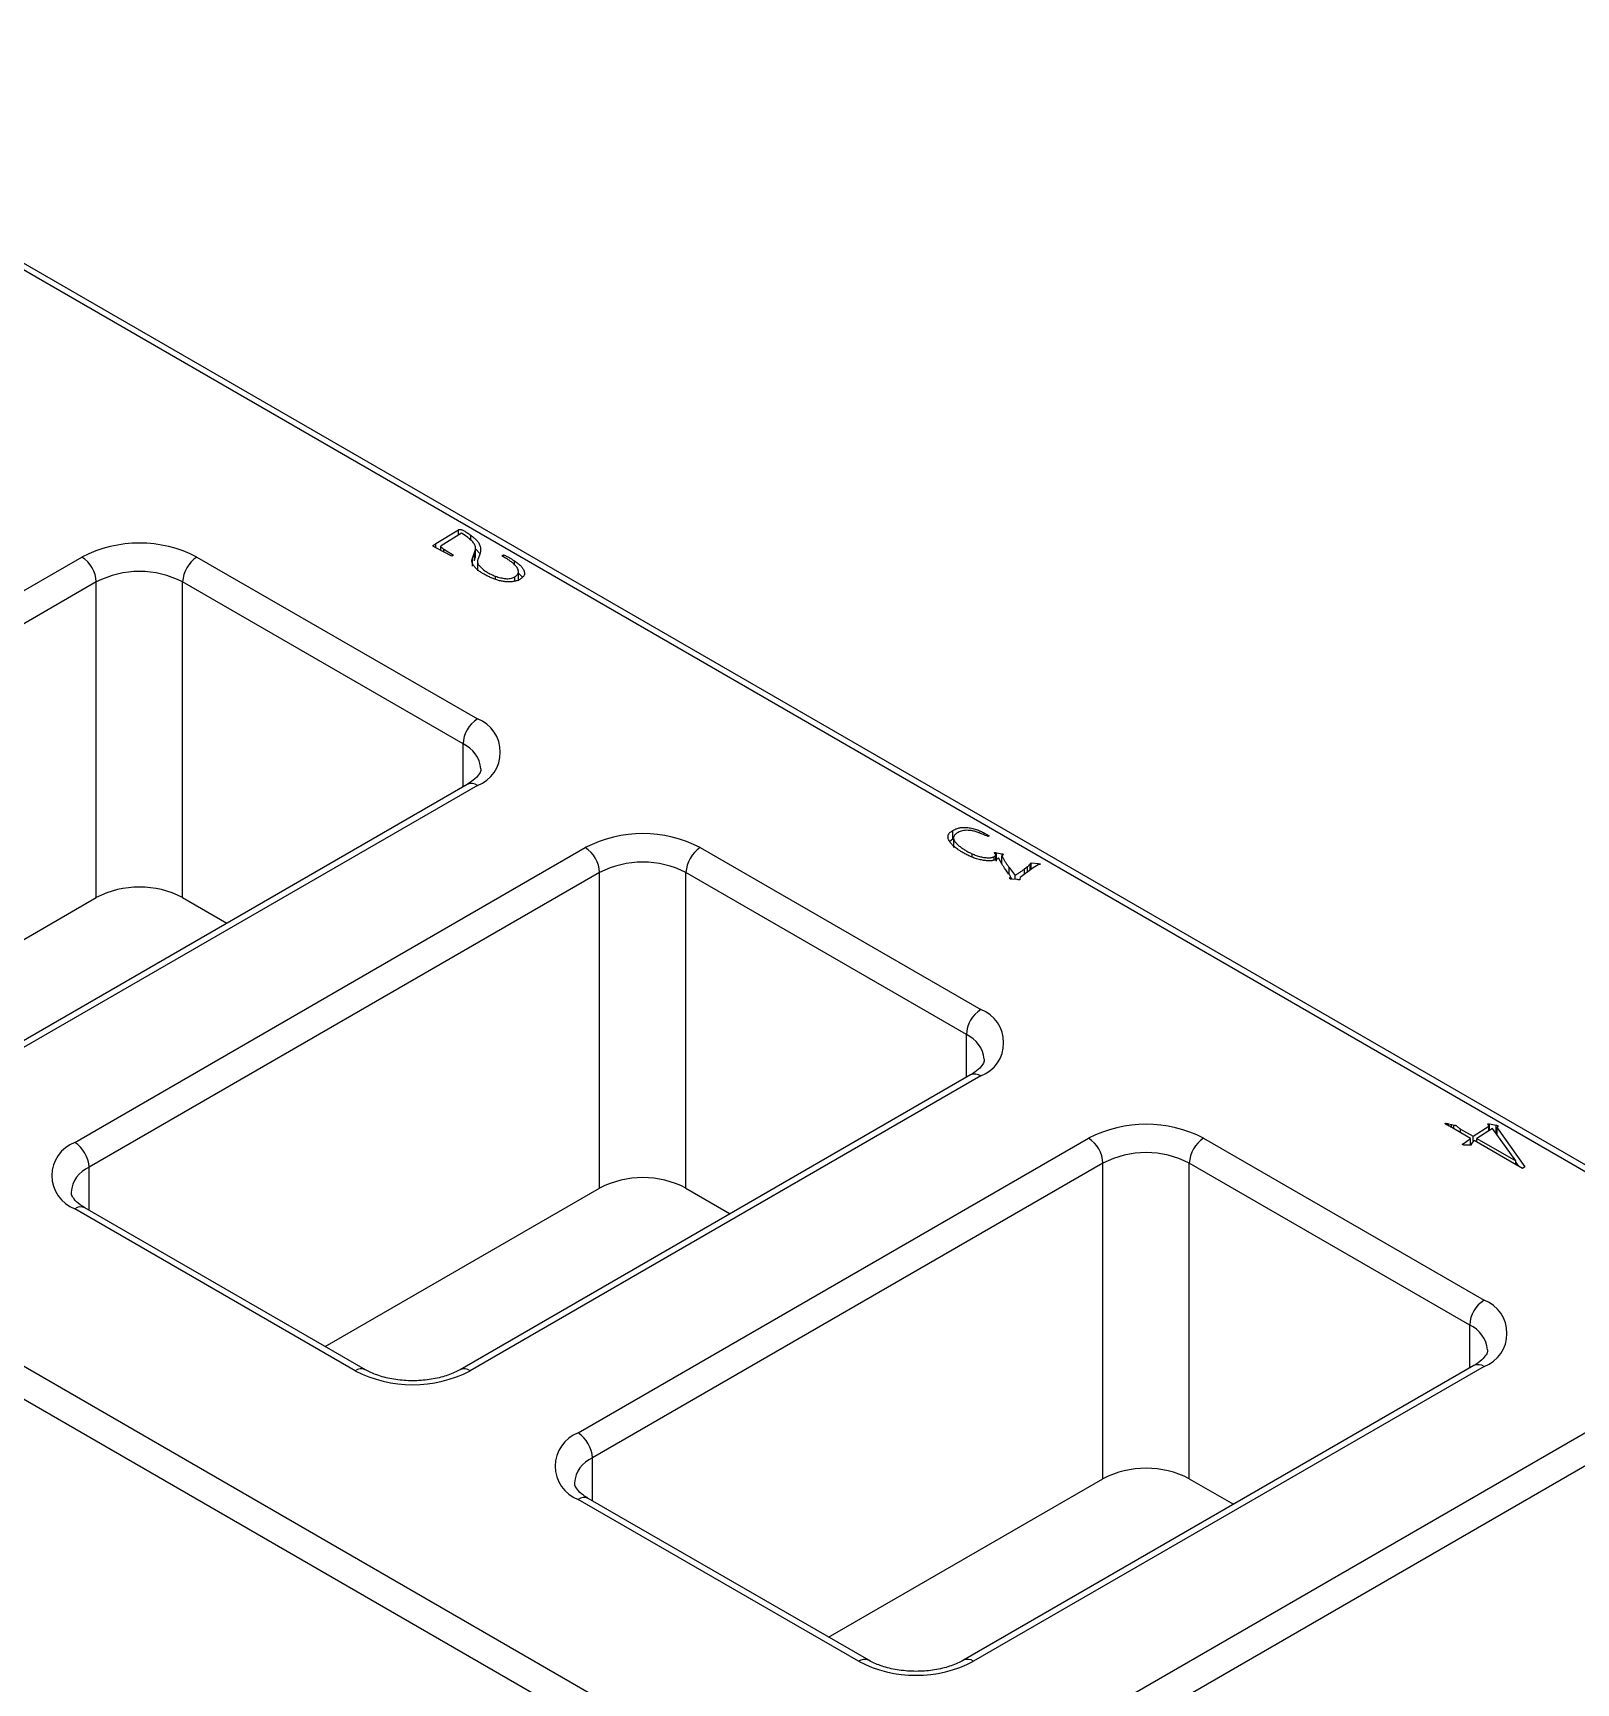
# Model space of a CAD drawing. Header units: millimetres. Extents: x 2 to 292, y 3 to 207.
# Drawn here: x 249.91 to 265.08, y 164.1 to 180.32 of the extents above; entities that cross this region are included whole.
import ezdxf

# ---------------------------------------------------------------- set-up
doc = ezdxf.new("R2010")
doc.units = ezdxf.units.MM

msp = doc.modelspace()

# ---------------------------------------------------------------- linework, layer by layer
at = {"color": 7, "linetype": 'Continuous', "lineweight": 25}
for p, q in [((287.93671684, 155.98576417), (245.79315157, 180.31472654)), ((288.03670866, 155.99566575), (245.89314339, 180.32462812)), ((253.86960569, 175.30334418), (254.09248824, 175.43869522)), ((254.12245517, 175.40547174), (253.92358105, 175.28280042)), ((254.09248824, 175.38698709), (254.09248824, 175.43869522)), ((254.16825826, 175.37627836), (254.12245517, 175.40547174)), ((253.86960569, 175.26343691), (253.86960569, 175.30334418)), ((254.02710451, 175.17919856), (253.86960569, 175.2634367)), ((253.90615728, 175.24388712), (253.91701905, 175.25048352)), ((253.91701958, 175.27579967), (253.91701958, 175.23807736)), ((253.94758922, 175.24888883), (254.04310978, 175.1884382)), ((253.94758922, 175.22172722), (253.94758922, 175.24888883)), ((254.21320893, 175.3352966), (254.21320893, 175.3863045)), ((254.25947669, 175.16731185), (254.25947669, 175.26937966)), ((254.25947721, 175.25281092), (254.30174576, 175.20545182)), ((245.36888796, 172.27310631), (250.38934627, 175.17135521)), ((251.52071704, 175.17135505), (254.27843381, 173.57935905)), ((254.04310978, 175.1884382), (254.02710451, 175.17919856)), ((254.2292142, 175.1619971), (254.24998732, 175.21507548)), ((254.2292142, 175.08034316), (254.2292142, 175.1619971)), ((254.24998732, 175.13342153), (254.24998732, 175.21507548)), ((254.24998732, 175.13342153), (254.25844725, 175.17758508)), ((254.27936552, 175.13715224), (254.27936552, 175.03508443)), ((254.30276993, 175.19915215), (254.28557296, 175.15462485)), ((254.51884207, 175.18450619), (254.53620973, 175.19453232)), ((254.55579063, 175.1619968), (254.51884207, 175.18450619)), ((254.53620973, 175.17392591), (254.53620973, 175.19453232)), ((250.53076792, 174.92640604), (245.5103096, 172.02815715)), ((250.53076792, 171.82355105), (250.53076792, 174.92640604)), ((254.13701243, 173.33441004), (251.37929567, 174.92640604)), ((251.37929567, 171.82355105), (251.37929567, 174.92640604)), ((254.45567237, 174.95423298), (254.45567237, 174.98349437)), ((254.64535216, 174.93316842), (254.64535216, 174.97622066)), ((254.68154418, 175.01324443), (254.7225478, 174.97277552)), ((254.68154471, 174.93710483), (254.68154471, 175.03917264)), ((237.79071259, 174.15784922), (278.60290738, 150.59747066)), ((278.46148574, 150.3525215), (237.64929095, 173.91290005)), ((254.17844173, 172.93613449), (249.15798342, 170.0378856)), ((254.27843408, 172.92623261), (249.25797576, 170.02798371)), ((258.95255145, 172.40001329), (258.95255145, 172.48166723)), ((250.31863598, 169.41567761), (255.33909429, 172.3139265)), ((256.47046453, 172.31392665), (259.22818077, 170.72193095)), ((258.92287375, 172.37753219), (258.95255145, 172.40001329)), ((258.96100558, 172.4171836), (258.96100558, 172.31511579)), ((259.26516569, 172.45650396), (259.31113789, 172.43134068)), ((259.31113789, 172.43134068), (259.29853809, 172.42406697)), ((259.14342267, 172.22756416), (259.14342267, 172.25352636)), ((259.35932438, 172.22698702), (259.37549981, 172.23888025)), ((259.35932438, 172.19052921), (259.35932438, 172.22698702)), ((259.37549981, 172.23888025), (259.36851872, 172.25214999)), ((259.37549981, 172.19655593), (259.37549981, 172.23888025)), ((259.38367262, 172.26345411), (259.4376485, 172.25352621)), ((259.38367262, 172.18180017), (259.38367262, 172.26345411)), ((259.43526405, 172.15523198), (259.40427505, 172.21302902)), ((259.4251056, 172.17417944), (259.43628611, 172.17212287)), ((259.44565061, 172.24084649), (259.43628611, 172.22895265)), ((259.43628611, 172.15367777), (259.43628611, 172.22895265)), ((259.4376485, 172.23068281), (259.4376485, 172.25352621)), ((259.45126931, 172.24821843), (259.44565061, 172.24084649)), ((259.71569811, 172.15533021), (259.72250852, 172.16457016)), ((259.71569811, 172.09536923), (259.71569811, 172.15533021)), ((259.72250852, 172.16457016), (259.79385101, 172.15660819)), ((259.72250852, 172.10036032), (259.72250852, 172.16457016)), ((259.79385101, 172.14581388), (259.79385101, 172.15660819)), ((255.48051488, 172.06897794), (250.46005657, 169.17072905)), ((255.48051488, 168.96612295), (255.48051488, 172.06897794)), ((259.08675939, 170.47698194), (256.32904315, 172.06897764)), ((256.32904315, 168.96612265), (256.32904315, 172.06897764)), ((259.5064369, 172.11945254), (259.56739336, 172.0418003)), ((259.5064369, 172.05263644), (259.5064369, 172.11945254)), ((259.51699363, 172.0219448), (259.51920713, 172.0352147)), ((259.51699363, 172.00671699), (259.51699363, 172.0219448)), ((259.51920713, 172.00546904), (259.51920713, 172.0352147)), ((259.51920713, 172.02153083), (259.53349992, 172.00332329)), ((259.58237683, 172.00012352), (259.53282873, 172.00336728)), ((259.56739336, 172.00110458), (259.56739336, 172.0418003)), ((259.61455806, 172.02125669), (259.613536, 172.00867521)), ((259.613536, 172.00867521), (259.61353626, 171.9980592)), ((259.74225958, 172.11483302), (259.61455806, 172.02125669)), ((259.65950899, 172.10421716), (259.68811405, 172.12741481)), ((259.65950899, 172.05419574), (259.65950899, 172.10421716)), ((259.68811405, 172.07515702), (259.68811405, 172.12741481)), ((259.77784627, 172.13675269), (259.74225958, 172.11483302)), ((247.83208303, 170.26563343), (250.53076792, 171.82355105)), ((251.37929567, 171.82355105), (251.81523843, 171.57188665)), ((259.12818922, 170.07870608), (254.10773091, 167.18045719)), ((259.22818104, 170.06880451), (254.20772273, 167.17055561)), ((263.79692391, 169.59724526), (263.79692391, 169.60289641)), ((263.82791317, 169.5981782), (263.85907234, 169.59218216)), ((263.82791317, 169.57950336), (263.82791317, 169.5981782)), ((264.04415496, 169.45486519), (263.83829948, 169.57370303)), ((263.85907234, 169.59218216), (263.880867, 169.58628467)), ((263.85907234, 169.56171102), (263.85907234, 169.59218216)), ((263.880867, 169.54912936), (263.880867, 169.58628467)), ((264.07054679, 169.47678486), (264.22344844, 169.57566896)), ((264.26124784, 169.55247131), (264.10732492, 169.45417708)), ((264.22344844, 169.57566896), (264.21765931, 169.59218247)), ((264.22344844, 169.52833289), (264.22344844, 169.57566896)), ((264.23025937, 169.59827659), (264.29581247, 169.58559656)), ((264.23025937, 169.5326821), (264.23025937, 169.59827659)), ((264.48889812, 169.23389956), (264.26124784, 169.55247131)), ((264.29581247, 169.50410201), (264.29581247, 169.58559656)), ((264.31062604, 169.56898467), (264.30500707, 169.55768101)), ((264.30500707, 169.55768101), (264.57965161, 169.1748247)), ((264.30500707, 169.49123511), (264.30500707, 169.55768101)), ((264.3176074, 169.57557057), (264.31062604, 169.56898467)), ((255.26838294, 166.55824951), (260.28884125, 169.4564984)), ((261.42021202, 169.45649825), (264.1779284, 167.86450247)), ((263.94744216, 169.54647543), (264.07054679, 169.47678486)), ((263.94744216, 169.51069626), (263.94744216, 169.54647543)), ((263.9728122, 169.40306403), (264.04415496, 169.45486519)), ((263.9728122, 169.39154119), (263.9728122, 169.40306403)), ((264.05096562, 169.38861485), (263.98558216, 169.38920457)), ((264.04415496, 169.38867632), (264.04415496, 169.45486519)), ((264.04415496, 169.41007158), (264.05538367, 169.40371469)), ((264.05215759, 169.39716638), (264.05096562, 169.38861485)), ((264.07156832, 169.42567181), (264.06135219, 169.41171396)), ((264.07054679, 169.42427611), (264.07054679, 169.47678486)), ((264.55445174, 169.16027712), (264.08093309, 169.43363363)), ((264.10690187, 169.41864228), (264.10732465, 169.41891585)), ((264.10732492, 169.41839791), (264.10732492, 169.45417708)), ((264.10732492, 169.45417708), (264.48889812, 169.23389956)), ((264.29581247, 169.50394262), (264.3050076, 169.50104436)), ((264.48889812, 169.19812039), (264.48889812, 169.23389956)), ((260.43026263, 169.21154938), (255.40980432, 166.31330049)), ((260.43026263, 166.1086944), (260.43026263, 169.21154938)), ((264.03650702, 167.61955346), (261.27879064, 169.21154923)), ((261.27879064, 166.10869425), (261.27879064, 169.21154923)), ((264.48889812, 169.21968194), (264.51529785, 169.1828803)), ((264.57965161, 169.1748247), (264.55445174, 169.16027712)), ((252.78182999, 167.40820533), (255.48051488, 168.96612295)), ((256.32904315, 168.96612265), (256.76498592, 168.71445825)), ((253.07635195, 167.17055577), (250.31863571, 168.76255147)), ((253.17634377, 167.18045734), (250.41862753, 168.77245304)), ((264.07793664, 167.22127772), (259.05747833, 164.32302883)), ((264.17792856, 167.21137608), (259.15747025, 164.31312719)), ((260.2181304, 163.70082112), (265.23858871, 166.59907001)), ((265.38001005, 166.35412102), (260.35955174, 163.45587213)), ((257.73157774, 164.55077678), (260.43026263, 166.1086944)), ((261.27879064, 166.10869425), (261.71473367, 165.85702969)), ((258.02609958, 164.31312729), (255.2683832, 165.90512306)), ((258.12609139, 164.32302887), (255.36837502, 165.91502464))]:
    msp.add_line(p, q, dxfattribs=at)
at = {"color": 8, "linetype": 'Continuous', "lineweight": 25}
for p, q in [((254.64313839, 175.09159758), (254.64313839, 175.13280372)), ((254.13701243, 172.91221747), (254.13701243, 173.33441004)), ((259.08675939, 170.05478937), (259.08675939, 170.47698194)), ((250.46005657, 168.74853648), (250.46005657, 169.17072905)), ((264.03650702, 167.19736089), (264.03650702, 167.61955346)), ((255.40980432, 165.89110792), (255.40980432, 166.31330049))]:
    msp.add_line(p, q, dxfattribs=at)
at = {"color": 7, "linetype": 'Continuous', "lineweight": 25}
for centre, radius, start, end in [((250.95503151, 174.07958653), 1.22961727, 62.609660314, 117.390324284), ((250.22372279, 174.91243278), 0.30736292, 2.605665936, 57.394395829), ((251.68633931, 174.91243365), 0.30736139, 122.605515184, 177.394484671), ((250.95503179, 174.10758179), 0.92221093, 62.6096144, 117.3903856), ((254.44405607, 173.32043765), 0.30736139, 122.605515184, 177.394484671), ((254.15449199, 173.25279578), 0.34929235, 290.783495532, 69.216550685), ((255.90477956, 171.22216301), 1.22961268, 62.609578693, 117.39043671), ((255.17347408, 172.05500724), 0.30735848, 2.605224253, 57.394591034), ((256.6360868, 172.05500525), 0.30736139, 122.605515184, 177.394484671), ((255.90477872, 171.25015065), 0.92221361, 62.60966183, 117.390297097), ((250.95503179, 171.0047268), 0.92221093, 62.6096144, 117.3903856), ((259.39380304, 170.46300955), 0.30736139, 122.605515184, 177.394484671), ((259.10423916, 170.39536768), 0.34929228, 290.783464146, 69.216582071), ((260.85452649, 168.36473073), 1.22961637, 62.609638756, 117.390345841), ((250.44257622, 169.08911449), 0.34929165, 110.78321693, 249.216736853), ((250.15301577, 169.15675835), 0.30735848, 2.605224253, 57.394591034), ((260.12321927, 169.19757716), 0.3073611, 2.605487113, 57.394513033), ((261.58583429, 169.19757684), 0.30736139, 122.605515184, 177.394484671), ((260.85452649, 168.39272321), 0.92221262, 62.609649475, 117.390329989), ((255.90477872, 168.14729566), 0.92221361, 62.60966183, 117.390297097), ((264.34355066, 167.60558107), 0.30736139, 122.605515184, 177.394484671), ((264.05398692, 167.53793925), 0.34929218, 290.783428173, 69.216600713), ((253.64203749, 168.26232494), 1.22961785, 242.60967442, 297.390310177), ((255.39232438, 166.23168633), 0.34929212, 110.783397104, 249.216649113), ((255.10276096, 166.29932827), 0.3073611, 2.605487113, 57.394513033), ((260.85452649, 165.28986823), 0.92221262, 62.609649475, 117.390329989), ((258.591785, 165.40489573), 1.22961715, 242.609662926, 297.390327448)]:
    msp.add_arc(centre, radius, start, end, dxfattribs=at)
at = {"color": 8, "linetype": 'Continuous', "lineweight": 25}
for centre, radius, start, end in [((254.01232538, 173.05936837), 0.30198473, 5.83088596, 65.613369609), ((254.2198496, 172.84445613), 0.10059589, 54.382275617, 114.30700992), ((258.96207535, 170.20194243), 0.30198152, 5.83053587, 65.613719699), ((259.16959712, 169.98702863), 0.10059507, 54.382333982, 114.307237505), ((250.57127788, 168.90546464), 0.2876376, 112.747558608, 176.056420127), ((250.37721973, 168.68077461), 0.10059593, 65.693043324, 125.617385189), ((263.91182162, 167.34451299), 0.30198296, 5.830692513, 65.613563055), ((253.13495548, 167.08872465), 0.10065141, 65.796618637, 125.608423439), ((254.14969559, 167.09422365), 0.09588387, 52.758104014, 116.105772209), ((264.11934448, 167.12959949), 0.10059575, 54.382496383, 114.307021488), ((255.5207958, 166.04820093), 0.28739674, 112.71801135, 176.086082283), ((255.32696722, 165.82334621), 0.10059593, 65.693043324, 125.617385189), ((258.0847031, 164.23129617), 0.10065141, 65.796618637, 125.608423439), ((259.09944805, 164.23684616), 0.09584034, 52.742025011, 116.121833318)]:
    msp.add_arc(centre, radius, start, end, dxfattribs=at)
at = {"color": 7, "linetype": 'Continuous', "lineweight": 25}
for points, knots in [([(254.09248804, 175.43869541), (254.09526148, 175.44031703), (254.10076792, 175.44353664), (254.11181206, 175.44344179), (254.12089385, 175.44109551), (254.1298281, 175.43721965), (254.14103838, 175.43168947), (254.15931269, 175.42156438), (254.18397448, 175.40639846), (254.20316276, 175.39320963), (254.21320888, 175.38630455)], [0, 0, 0, 0, 0.0695719278, 0.138129292, 0.1842126354, 0.2513238479, 0.3411928152, 0.4542929283, 0.7142923261, 1, 1, 1, 1]), ([(253.86960569, 175.26343667), (253.86646201, 175.26502744), (253.86096372, 175.26780971), (253.85404033, 175.27162348), (253.84932247, 175.2743271), (253.84560083, 175.27659216), (253.84332051, 175.27921033), (253.84088399, 175.2821718), (253.84270633, 175.28606059), (253.84868112, 175.29018073), (253.85736563, 175.29641473), (253.86512791, 175.30080917), (253.86960569, 175.30334415)], [0, 0, 0, 0, 0.1386529022, 0.2425040722, 0.3170393885, 0.3597141035, 0.4204164863, 0.4858924282, 0.5397933256, 0.6400335852, 0.7923488413, 1, 1, 1, 1]), ([(253.92358102, 175.28280064), (253.92099392, 175.28122989), (253.9163987, 175.27843989), (253.91713824, 175.27301854), (253.92202909, 175.26899455), (253.92759853, 175.26376789), (253.93673042, 175.25697703), (253.94367504, 175.25180438), (253.94758897, 175.24888911)], [0, 0, 0, 0, 0.1533744694, 0.2724250723, 0.3647687313, 0.5154352418, 0.7269029857, 1, 1, 1, 1]), ([(254.24998703, 175.21507587), (254.25226254, 175.22203762), (254.25656782, 175.23520927), (254.26004808, 175.25441427), (254.25903098, 175.27241256), (254.25307134, 175.28926651), (254.24387149, 175.30484157), (254.23382501, 175.31997687), (254.2196221, 175.33497096), (254.20593598, 175.3478598), (254.19375401, 175.35825024), (254.18469141, 175.36516792), (254.17657623, 175.3712213), (254.17091466, 175.37466328), (254.16825782, 175.37627853)], [0, 0, 0, 0, 0.121118856, 0.2291572474, 0.3295174563, 0.4277439472, 0.5219981243, 0.6107396781, 0.7044662279, 0.8136202643, 0.8692510451, 0.918888731, 0.961936423, 1, 1, 1, 1]), ([(254.21320888, 175.38630455), (254.21878316, 175.38210687), (254.22952115, 175.37402069), (254.24399327, 175.36181587), (254.25697372, 175.35027589), (254.26824391, 175.33921436), (254.27799763, 175.32879295), (254.28585328, 175.31885655), (254.29235909, 175.3095565), (254.29792684, 175.29800372), (254.30269263, 175.28465768), (254.30728686, 175.26995344), (254.30998867, 175.25679018), (254.3108818, 175.24110814), (254.30841113, 175.22200197), (254.30468428, 175.20690486), (254.30277047, 175.19915219)], [0, 0, 0, 0, 0.0788214676, 0.15183750775, 0.22038218978, 0.2838690728, 0.34307562544, 0.3968308011, 0.44661964124, 0.49236941601, 0.5753217509, 0.64966814237, 0.71503188902, 0.77269154407, 0.88327261264, 1, 1, 1, 1]), ([(254.29357594, 175.03460753), (254.28511443, 175.0415821), (254.2681092, 175.05559902), (254.25129605, 175.07459254), (254.23954208, 175.08973286), (254.23304627, 175.10066755), (254.22833134, 175.1109104), (254.22490712, 175.1241026), (254.22396953, 175.14118393), (254.22741051, 175.15483919), (254.22921419, 175.16199694)], [0, 0, 0, 0, 0.1863850542, 0.3745811308, 0.4662174115, 0.5497739393, 0.6276133887, 0.698084356, 0.8417431618, 1, 1, 1, 1]), ([(254.28557328, 175.15462487), (254.2843143, 175.15099564), (254.28189831, 175.14403118), (254.27946646, 175.13379494), (254.27919357, 175.12423887), (254.28034959, 175.11500378), (254.28367065, 175.10547194), (254.29038653, 175.09516948), (254.29922973, 175.08346046), (254.31516755, 175.06646099), (254.3381953, 175.04515561), (254.37254801, 175.02224607), (254.41147205, 175.00141923), (254.4407116, 174.98956155), (254.45567219, 174.98349449)], [0, 0, 0, 0, 0.0529753542, 0.1016590554, 0.1476244503, 0.1894887335, 0.2340007116, 0.2862066906, 0.3466759301, 0.41674083, 0.5626910202, 0.7050580067, 0.8490911487, 1, 1, 1, 1]), ([(254.53620951, 175.19453236), (254.54207152, 175.19156129), (254.55324698, 175.18589718), (254.56899798, 175.17762231), (254.58280086, 175.16998944), (254.59950597, 175.1606937), (254.61967109, 175.14851546), (254.63504887, 175.13821974), (254.64313856, 175.13280354)], [0, 0, 0, 0, 0.1545900841, 0.2947137571, 0.4220072823, 0.5333656877, 0.7545205944, 1, 1, 1, 1]), ([(254.64535205, 174.97622071), (254.64879612, 174.97816863), (254.65566555, 174.98205389), (254.66425771, 174.98878733), (254.67088822, 174.99633319), (254.67799189, 175.00717284), (254.68206988, 175.02208053), (254.68141477, 175.04063858), (254.67434159, 175.05964419), (254.66130888, 175.07885888), (254.64224374, 175.09837396), (254.61879484, 175.11908673), (254.58951705, 175.14053691), (254.56735492, 175.15463855), (254.55579047, 175.16199694)], [0, 0, 0, 0, 0.039109826, 0.0780072894, 0.1169647672, 0.1577961562, 0.2406081704, 0.3272675257, 0.4176504833, 0.5124780818, 0.6164178291, 0.7322223117, 0.8602705481, 1, 1, 1, 1]), ([(254.64313856, 175.13280354), (254.64916732, 175.12880659), (254.66082627, 175.12107696), (254.67659278, 175.1093382), (254.6906773, 175.09815644), (254.70297126, 175.08708996), (254.71373445, 175.07552376), (254.72259669, 175.06272188), (254.73064416, 175.04865858), (254.73708964, 175.0336983), (254.74140578, 175.01874526), (254.74190053, 175.00469205), (254.73869025, 174.99198491), (254.73127623, 174.9809403), (254.72196888, 174.97148701), (254.71271315, 174.96327592), (254.70420839, 174.95608018), (254.69776586, 174.9521316), (254.69473012, 174.95027102)], [0, 0, 0, 0, 0.0773932878, 0.1496697488, 0.216872599, 0.2792688789, 0.34156598, 0.4083071844, 0.480342427, 0.5577593842, 0.6332926973, 0.7012546195, 0.7623077697, 0.8195509432, 0.8730980982, 0.9208868153, 0.9627216207, 1, 1, 1, 1]), ([(254.69473012, 174.95027102), (254.69045195, 174.94813549), (254.68199842, 174.94391574), (254.66769585, 174.93883814), (254.65281616, 174.93442611), (254.63152016, 174.93019416), (254.60386224, 174.9269263), (254.5753553, 174.9268809), (254.55246668, 174.92871223), (254.53451973, 174.93111869), (254.51599792, 174.93460079), (254.49029175, 174.94055843), (254.45839055, 174.9497253), (254.42227572, 174.96373107), (254.38727524, 174.9796908), (254.35347962, 174.99720211), (254.32146999, 175.01531929), (254.30265915, 175.02832665), (254.29357594, 175.03460753)], [0, 0, 0, 0, 0.0356682725, 0.0704794038, 0.1057526987, 0.1411315099, 0.2124266015, 0.2830551323, 0.3199665973, 0.3582321807, 0.3992755904, 0.4428820831, 0.5331497938, 0.6237359001, 0.7171882654, 0.8146953474, 0.9105217429, 1, 1, 1, 1]), ([(254.45567219, 174.98349449), (254.4638403, 174.98071288), (254.47977082, 174.97528781), (254.50428443, 174.96833746), (254.52892206, 174.96327756), (254.55303569, 174.95924444), (254.57732268, 174.9577594), (254.60132546, 174.96034809), (254.62475756, 174.96635414), (254.63827409, 174.97282974), (254.64535205, 174.97622071)], [0, 0, 0, 0, 0.1376160368, 0.2683969701, 0.3955587145, 0.5166367302, 0.6323746255, 0.7461258626, 0.8670581025, 1, 1, 1, 1]), ([(254.31114846, 173.09014465), (254.31163365, 173.08688898), (254.31362637, 173.07351776), (254.30290507, 173.04686758), (254.26284832, 172.99182871), (254.20635706, 172.95455394), (254.17844173, 172.93613449)], [0, 0, 0, 0, 0.1029449364, 0.4228017483, 0.7147756653, 1, 1, 1, 1]), ([(259.04551823, 172.26876194), (259.03654932, 172.27446542), (259.01951128, 172.28530019), (258.99633547, 172.30106779), (258.9773419, 172.3156594), (258.95686309, 172.33272301), (258.93710128, 172.35326403), (258.92156809, 172.37372444), (258.91266343, 172.38975061), (258.90809697, 172.40131866), (258.90613747, 172.41263629), (258.90592138, 172.42349702), (258.90746752, 172.43365698), (258.91019512, 172.44299655), (258.91491842, 172.45123516), (258.92324674, 172.4606361), (258.93553709, 172.47090054), (258.94696345, 172.47813134), (258.95255126, 172.48166741)], [0, 0, 0, 0, 0.0945607313, 0.1796350275, 0.2537220779, 0.3185386934, 0.4343312083, 0.5415404973, 0.5921675671, 0.6407665078, 0.6868715112, 0.731518377, 0.7739050383, 0.8119301545, 0.847543142, 0.8799202369, 0.9412776765, 1, 1, 1, 1]), ([(258.95255126, 172.48166741), (258.9574603, 172.48460153), (258.96690473, 172.49024645), (258.98199452, 172.49762226), (258.99725591, 172.50351586), (259.01289912, 172.50816309), (259.02957965, 172.51137303), (259.04817627, 172.51313124), (259.06876219, 172.51342188), (259.09107523, 172.51243558), (259.11428232, 172.51000922), (259.13771775, 172.50591264), (259.16109234, 172.50032238), (259.19141849, 172.49065738), (259.22726931, 172.47661303), (259.2526565, 172.46314174), (259.26516546, 172.45650406)], [0, 0, 0, 0, 0.0592188209, 0.1139302191, 0.1654003197, 0.2128557935, 0.2610075423, 0.3121687754, 0.370252602, 0.4332436318, 0.4995103986, 0.5675573609, 0.638164891, 0.7111937342, 0.8576972104, 1, 1, 1, 1]), ([(259.29853822, 172.42406694), (259.29093324, 172.42734363), (259.27636903, 172.43361878), (259.2554116, 172.4426426), (259.2359352, 172.45063915), (259.21300952, 172.46025148), (259.18562892, 172.47015077), (259.15276248, 172.47875312), (259.12076469, 172.48373417), (259.0900371, 172.4850236), (259.06154898, 172.48278737), (259.0363632, 172.47700857), (259.01490012, 172.46878987), (259.00311152, 172.46193091), (258.99733205, 172.45856824)], [0, 0, 0, 0, 0.0828493203, 0.1586637969, 0.2282470758, 0.2914938871, 0.4060518517, 0.5096428372, 0.6054312513, 0.6938320337, 0.7769417383, 0.8541425929, 0.9284920437, 1, 1, 1, 1]), ([(258.99733205, 172.45856824), (258.99306728, 172.45564155), (258.98471436, 172.44990938), (258.97445937, 172.4405245), (258.96732207, 172.43049157), (258.96240716, 172.42009542), (258.96064472, 172.40921282), (258.96137409, 172.39800015), (258.9657031, 172.38654873), (258.9751156, 172.37089611), (258.99168031, 172.35140236), (259.0172665, 172.32923027), (259.04575341, 172.30793772), (259.07630868, 172.28802628), (259.10808063, 172.26937441), (259.13168503, 172.25878982), (259.143423, 172.25352633)], [0, 0, 0, 0, 0.0462771674, 0.090637717, 0.1336621558, 0.1771522091, 0.2206096869, 0.2654781175, 0.3124672572, 0.3618914429, 0.4658573115, 0.5742323687, 0.683963754, 0.7913235112, 0.8962295575, 1, 1, 1, 1]), ([(259.40427538, 172.21302907), (259.4005154, 172.21048279), (259.39331438, 172.20560621), (259.38257302, 172.19801522), (259.36791084, 172.19150008), (259.35209849, 172.18739397), (259.33672719, 172.18501604), (259.32323177, 172.18395066), (259.30845342, 172.18382299), (259.29227576, 172.18442633), (259.27442308, 172.18595792), (259.25501199, 172.18909639), (259.23363838, 172.19309485), (259.20284272, 172.20021478), (259.16417944, 172.21136269), (259.12171049, 172.2289028), (259.08238772, 172.24824247), (259.05771815, 172.26197216), (259.04551823, 172.26876194)], [0, 0, 0, 0, 0.0412773588, 0.0790534245, 0.1205083211, 0.1716626734, 0.2013546385, 0.2335770829, 0.2683288994, 0.3063804551, 0.3488888483, 0.3965107302, 0.4496554351, 0.5087694244, 0.6325289936, 0.7561407808, 0.8794035233, 1, 1, 1, 1]), ([(259.143423, 172.25352633), (259.15649825, 172.2480982), (259.18240733, 172.23734217), (259.21748388, 172.22673499), (259.24563235, 172.21995024), (259.26641529, 172.21663315), (259.28662994, 172.21441268), (259.30612621, 172.21406945), (259.32383254, 172.21503011), (259.33888559, 172.21737263), (259.35119918, 172.22123329), (259.35666332, 172.22510256), (259.35932432, 172.22698687)], [0, 0, 0, 0, 0.2018661167, 0.4000049664, 0.495216475, 0.5840349354, 0.6700868318, 0.7527420564, 0.8279240423, 0.8923858163, 0.9475924809, 1, 1, 1, 1]), ([(259.36851886, 172.25215021), (259.36771963, 172.25384469), (259.36632639, 172.25679858), (259.36456836, 172.26075265), (259.36407991, 172.26337776), (259.36345076, 172.26552817), (259.36634659, 172.26635926), (259.37031356, 172.26593498), (259.37622572, 172.26492586), (259.38095336, 172.26399151), (259.38367281, 172.26345405)], [0, 0, 0, 0, 0.2072528318, 0.3612925552, 0.4701470753, 0.5356861753, 0.5805680438, 0.6614799828, 0.8052751146, 1, 1, 1, 1]), ([(259.51920708, 172.03521468), (259.51363531, 172.04268263), (259.50306366, 172.05685202), (259.48814154, 172.07708861), (259.47513432, 172.09523234), (259.46358006, 172.11124058), (259.45416609, 172.12525233), (259.44600749, 172.13704316), (259.44006328, 172.14684986), (259.43672874, 172.15267425), (259.43526437, 172.15523202)], [0, 0, 0, 0, 0.188412596, 0.3574864497, 0.5096204518, 0.6434181449, 0.759306512, 0.8578576935, 0.9375783519, 1, 1, 1, 1]), ([(259.43628599, 172.22895275), (259.43901549, 172.22443223), (259.44427351, 172.21572405), (259.45179917, 172.20310526), (259.45860277, 172.19145849), (259.4654016, 172.1809313), (259.47133912, 172.17134765), (259.47673098, 172.16275113), (259.48164892, 172.15517723), (259.48732738, 172.14690065), (259.49333879, 172.13834143), (259.49900939, 172.12988023), (259.50333909, 172.12388173), (259.50558846, 172.12066588), (259.50643689, 172.1194529)], [0, 0, 0, 0, 0.122989168, 0.2369225531, 0.3428706771, 0.4387352748, 0.5255386465, 0.6043590288, 0.6736190469, 0.7333306296, 0.8330569847, 0.9109004413, 0.9663927927, 1, 1, 1, 1]), ([(259.43764814, 172.25352633), (259.44102261, 172.25311295), (259.44690526, 172.25239231), (259.44996507, 172.24946609), (259.45126967, 172.24821844)], [0, 0, 0, 0, 0.5736296112, 1, 1, 1, 1]), ([(259.6881141, 172.12741474), (259.68932784, 172.12848845), (259.69263925, 172.13141783), (259.69798615, 172.13728368), (259.70619316, 172.14543919), (259.71225855, 172.15175128), (259.71569771, 172.15533032)], [0, 0, 0, 0, 0.1196153229, 0.3263432745, 0.6180282555, 1, 1, 1, 1]), ([(259.79385126, 172.15660814), (259.79672959, 172.15634534), (259.8016432, 172.15589672), (259.80742436, 172.15460903), (259.8114739, 172.15370413), (259.81318497, 172.1514002), (259.80791255, 172.14918015), (259.80219668, 172.14855651), (259.79551225, 172.14734536), (259.78985904, 172.14485191), (259.78377043, 172.14129682), (259.77993822, 172.13835748), (259.77784596, 172.1367527)], [0, 0, 0, 0, 0.1318547312, 0.2250901058, 0.2854027673, 0.3214199641, 0.3983038236, 0.5209630731, 0.6060225435, 0.7100381013, 0.8416898228, 1, 1, 1, 1]), ([(259.53282861, 172.00336733), (259.52942739, 172.00362031), (259.5238519, 172.00403501), (259.5170383, 172.00591167), (259.5152814, 172.00895023), (259.51497401, 172.01221024), (259.51562225, 172.01669197), (259.51649856, 172.02004877), (259.51699358, 172.02194495)], [0, 0, 0, 0, 0.2365867159, 0.3878272321, 0.4711150389, 0.5992370083, 0.7736175049, 1, 1, 1, 1]), ([(259.56739325, 172.0418004), (259.57460945, 172.04687001), (259.59035483, 172.05793166), (259.61127227, 172.07157284), (259.62880436, 172.08283418), (259.6404472, 172.09078489), (259.65057954, 172.0977833), (259.65668226, 172.10218058), (259.65950888, 172.10421728)], [0, 0, 0, 0, 0.2400190035, 0.5237096352, 0.6663477982, 0.7938844517, 0.9045326145, 1, 1, 1, 1]), ([(259.6135362, 171.99805943), (259.61291128, 171.99808923), (259.61028605, 171.99821442), (259.60449411, 171.99884443), (259.59465422, 171.99909833), (259.58690778, 171.99974524), (259.58237694, 172.00012361)], [0, 0, 0, 0, 0.0599502377, 0.2518462723, 0.5624097143, 1, 1, 1, 1]), ([(259.26089542, 170.23271655), (259.26138102, 170.22946066), (259.2633754, 170.21608873), (259.25265232, 170.18943928), (259.21259496, 170.13440063), (259.1561043, 170.09712566), (259.12818922, 170.07870608)], [0, 0, 0, 0, 0.10294674924, 0.42280248161, 0.71477553489, 1, 1, 1, 1]), ([(263.8382995, 169.57370305), (263.83767919, 169.57406588), (263.83559164, 169.57528693), (263.83090355, 169.57768783), (263.82381527, 169.58165786), (263.81493048, 169.58662285), (263.80595946, 169.59152671), (263.79897795, 169.59566526), (263.79492271, 169.59850745), (263.79325573, 169.60077011), (263.7945403, 169.60241108), (263.79618694, 169.60274636), (263.79692409, 169.60289646)], [0, 0, 0, 0, 0.0376597932, 0.1267396642, 0.2671497294, 0.4589028784, 0.6540791088, 0.794489174, 0.8845504908, 0.9274482959, 0.967520712, 1, 1, 1, 1]), ([(263.79692409, 169.60289646), (263.79845688, 169.60312157), (263.80307753, 169.60380017), (263.81117642, 169.60205734), (263.81999819, 169.60048831), (263.82554777, 169.59886865), (263.82791308, 169.59817833)], [0, 0, 0, 0, 0.1430747988, 0.4313041367, 0.7576147996, 1, 1, 1, 1]), ([(263.88086679, 169.58628472), (263.88365729, 169.58567538), (263.88863704, 169.58458798), (263.89525261, 169.58294631), (263.90027282, 169.58171826), (263.90536116, 169.57981887), (263.91086024, 169.57541574), (263.91790154, 169.5688559), (263.92506993, 169.56152965), (263.93284658, 169.55564292), (263.94003199, 169.55085736), (263.94491773, 169.54796824), (263.94744204, 169.54647553)], [0, 0, 0, 0, 0.0908077467, 0.1620496515, 0.2192523267, 0.2566318698, 0.3449055668, 0.5002217618, 0.66616926, 0.7871201594, 0.8900118796, 1, 1, 1, 1]), ([(264.21765922, 169.59218238), (264.21653939, 169.59366992), (264.21486057, 169.59590002), (264.2166087, 169.59973144), (264.22350377, 169.59944874), (264.22758726, 169.59874022), (264.23025914, 169.59827663)], [0, 0, 0, 0, 0.323885838, 0.4855639279, 0.6633977788, 1, 1, 1, 1]), ([(264.29581277, 169.58559666), (264.29933006, 169.58464448), (264.30520183, 169.5830549), (264.31202561, 169.58038038), (264.31571779, 169.57786174), (264.31702736, 169.57627377), (264.31760723, 169.57557064)], [0, 0, 0, 0, 0.4078545755, 0.6808732639, 0.8586949146, 1, 1, 1, 1]), ([(263.98558233, 169.38920465), (263.98196436, 169.38939664), (263.97612159, 169.38970671), (263.96951927, 169.3921614), (263.96682107, 169.39492849), (263.96633628, 169.3977126), (263.9684595, 169.4005788), (263.97120107, 169.40214422), (263.97281215, 169.40306414)], [0, 0, 0, 0, 0.2812828255, 0.4542510439, 0.5918261411, 0.6990964764, 0.823174967, 1, 1, 1, 1]), ([(264.06135212, 169.41171404), (264.05995869, 169.40995163), (264.05747496, 169.40681019), (264.05459361, 169.40258231), (264.05269171, 169.39950981), (264.05230029, 169.39779255), (264.05215758, 169.39716648)], [0, 0, 0, 0, 0.3737868845, 0.6662632596, 0.8783287967, 1, 1, 1, 1]), ([(264.08093307, 169.43363367), (264.07854723, 169.43227708), (264.07449038, 169.42997036), (264.07242074, 169.42692585), (264.07156827, 169.42567183)], [0, 0, 0, 0, 0.5881037369, 1, 1, 1, 1]), ([(250.41862753, 168.77245304), (250.4024094, 168.78254613), (250.35544024, 168.81177661), (250.30645011, 168.86204425), (250.28550174, 168.90270255), (250.28579468, 168.91840388), (250.28592054, 168.9251501)], [0, 0, 0, 0, 0.1597112928, 0.4625382385, 0.7690748506, 1, 1, 1, 1]), ([(264.21064317, 167.37528799), (264.21112863, 167.37203219), (264.2131224, 167.35866052), (264.2023996, 167.33201094), (264.16234287, 167.27697209), (264.10585187, 167.23969722), (264.07793664, 167.22127772)], [0, 0, 0, 0, 0.1029460897, 0.4228019708, 0.7147755693, 1, 1, 1, 1]), ([(254.10773091, 167.18045719), (254.08948847, 167.17067812), (254.03592995, 167.14196744), (253.92190519, 167.10279093), (253.76630551, 167.07461464), (253.59916242, 167.06879112), (253.43553766, 167.08654604), (253.28688688, 167.12477727), (253.21265086, 167.16216963), (253.17634377, 167.18045734)], [0, 0, 0, 0, 0.0781721168, 0.229507847, 0.3835133406, 0.5395668089, 0.6961980153, 0.8514176387, 1, 1, 1, 1]), ([(255.36837502, 165.91502464), (255.35215712, 165.92511762), (255.30518808, 165.95434811), (255.25619678, 166.00461605), (255.23524968, 166.04527399), (255.23554249, 166.06097531), (255.23566829, 166.06772154)], [0, 0, 0, 0, 0.1597099558, 0.4625396617, 0.7690747457, 1, 1, 1, 1]), ([(259.05747833, 164.32302883), (259.03923586, 164.31324978), (258.98567724, 164.28453918), (258.87165297, 164.24536226), (258.71605297, 164.21718631), (258.54890999, 164.21136272), (258.38528526, 164.22911755), (258.23663452, 164.26734876), (258.1623985, 164.30474113), (258.12609139, 164.32302887)], [0, 0, 0, 0, 0.07817212226, 0.22950779218, 0.38351341648, 0.53956690173, 0.69619797855, 0.85141753518, 1, 1, 1, 1])]:
    msp.add_open_spline(points, degree=3, knots=knots, dxfattribs=at)

doc.saveas('drawing.dxf')
